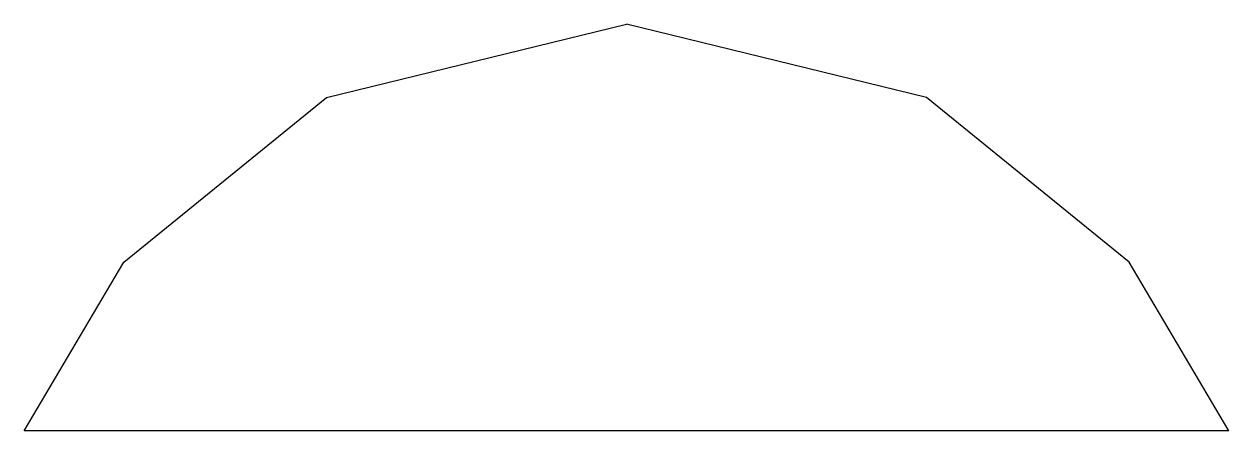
# Model space of a CAD drawing. Header units: inches. Extents: x -228 to -68, y -189 to 65.
# Drawn here: x -227.5 to -67.5, y -189 to -135 of the extents above.
import ezdxf

# ---------------------------------------------------------------- set-up
doc = ezdxf.new("R2010")
doc.units = ezdxf.units.IN
doc.header["$MEASUREMENT"] = 0

msp = doc.modelspace()

# ---------------------------------------------------------------- linework, layer by layer
for p, q in [((-187.38, -144.71), (-147.55, -134.97)), ((-107.71, -144.71), (-147.55, -134.97)), ((-214.3, -166.59), (-187.38, -144.71)), ((-80.8, -166.59), (-107.71, -144.71)), ((-227.55, -188.97), (-214.3, -166.59)), ((-67.55, -188.97), (-80.8, -166.59)), ((-67.55, -188.97), (-227.55, -188.97))]:
    msp.add_line(p, q)

doc.saveas('drawing.dxf')
